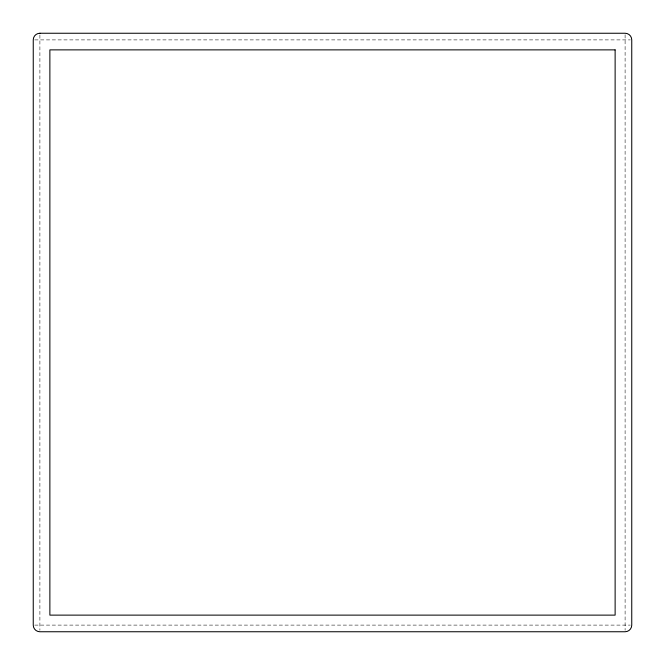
<?xml version="1.0" encoding="UTF-8"?>
<svg xmlns="http://www.w3.org/2000/svg" width="665" height="665" viewBox="0 0 665 665"><rect width="100%" height="100%" fill="white"/><g stroke="black" fill="none" stroke-linecap="round" stroke-linejoin="round"><path stroke-width="0.5" stroke-dasharray="3.33 2.49" d="M34.738 39.9L630.262 39.9M34.738 625.1L630.262 625.1M625.1 34.738L625.1 630.262M39.9 35.029L39.9 630.262"/><path stroke-width="1" d="M39.9 33.25L625.1 33.25A6.65 6.65 0 0 1 631.75 39.9L631.75 625.1A6.65 6.65 0 0 1 625.1 631.75L39.9 631.75A6.65 6.65 0 0 1 33.25 625.1L33.25 39.9A6.65 6.65 0 0 1 39.9 33.25L39.9 33.549M615.125 49.875L49.875 49.875L49.875 615.125L615.125 615.125L615.125 49.875"/></g></svg>
